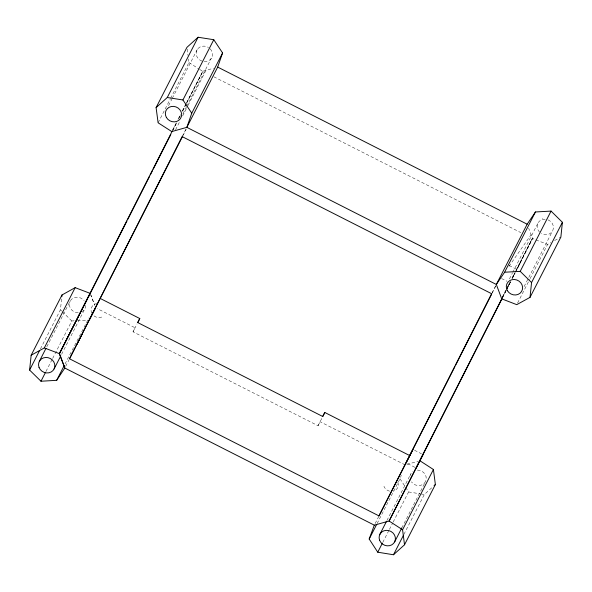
<?xml version="1.0" encoding="UTF-8"?>
<svg xmlns="http://www.w3.org/2000/svg" width="592" height="592" viewBox="0 0 592 592"><rect width="100%" height="100%" fill="white"/><g stroke="black" fill="none" stroke-linecap="round" stroke-linejoin="round"><path stroke-width="0.44" stroke-dasharray="2.96 2.22" d="M40.434 348.888L60.436 309.801L61.635 298.449M377.104 523.557L400.022 478.765L401.302 475.302M509.15 265.505L516.912 269.441L532.437 238.339L528.671 228.253M172.864 130.462L176.616 123.062M179.531 117.297L180.368 115.655M182.869 110.719L186.206 104.133M186.628 103.311L202.893 71.218L213.497 68.25M182.95 135.59L186.288 129.004M405.143 464.898L320.102 421.726L318.045 425.744L133.03 331.816L137.041 323.935M318.045 425.744L322.448 417.101M492.048 293.343L495.8 285.943M502.601 297.177L506.33 289.843M506.745 289.022L510.474 281.659M515.04 272.66L512.132 278.388L515.084 272.771M515.454 271.839L532.437 238.339L535.094 239.597M502.556 297.65L506.308 290.243M506.722 289.421L510.06 282.835M158.108 122.796L170.193 99.182M170.607 98.368L188.944 62.537L188.471 58.963M168.572 105.591L171.909 99.071M172.324 98.257L197.328 49.395M46.79 346.786L70.122 301.187A8.303 7.615 27.1 0 1 84.205 300.943M45.976 371.458L52.229 359.24M52.644 358.426L71.817 320.968L76.427 320.701M172.62 129.944L176.372 122.618M178.037 119.355L180.538 114.471M182.203 111.215L185.955 103.881M186.369 103.067L202.893 71.218L185.807 104.606M172.057 131.476L176.638 122.522M178.725 118.452L180.39 115.188M182.477 111.118L185.392 105.42M182.987 113.671L186.317 107.159M186.732 106.345L211.322 58.297M175.558 129.803L180.138 120.842M182.639 115.958L187.642 106.19M188.056 105.369L205.979 70.352M61.59 354.305L84.922 308.698M64.987 364.043L89.022 317.763M182.151 136.604L186.317 128.457M65.66 366.411L68.99 359.899M133.03 331.816L135.087 327.798L97.303 308.617M492.048 292.907L495.8 285.581M375.136 523.535L378.887 516.202M509.416 278.913L512.332 273.215M512.746 272.401L538.172 222.725M386.946 520.494L410.7 474.081M502.393 296.873L505.723 290.361M507.81 286.291L509.475 283.028M511.976 278.144L514.478 273.26M516.143 270.004L532.393 238.243M512.48 278.107L514.899 273.378M382.758 542.427L389.003 530.217M389.425 529.403L392.755 522.884M393.169 522.07L408.591 491.937L406.075 488.067M524.083 286.602L552.417 231.228M401.746 528.012L425.5 481.592A8.303 7.615 27.1 0 1 411.418 481.836M517.593 303.023L529.677 279.409M530.092 278.595L547.593 244.392L550.715 242.676M403.899 534.391L424.323 494.49L432.123 487.438M507.581 287.401L510.496 281.711M515.499 271.965L532.593 238.643M501.772 298.812L506.33 289.947M506.745 289.14L510.474 281.881M512.546 277.855L515.033 273.016M516.69 269.789L520.834 261.731M508.965 266.378L531.083 234.728M554.615 240.537L560.861 237.111M406.882 464.417L418.189 461.249M95.105 304.022L96.933 303.541M77.345 320.649L87.49 320.072M408.591 491.937L419.95 493.78M420.831 493.92L424.323 494.49M535.923 239.915L547.593 244.392M213.808 76.76L520.819 232.626M501.52 278.499L506.959 281.259M414.518 450.26L421.504 453.805M407.666 463.654L416.206 467.983M188.944 62.537L198.823 68.872M199.585 69.36L202.619 71.314M60.436 309.801L61.701 311.037M62.338 311.658L71.817 320.968M400.022 478.765L405.564 487.29M542.672 218.152L542.879 218.559M90.502 294.202L94.698 305.235L90.902 295.09M187.168 49.136L187.997 55.389M397.876 482.384A7.548 6.919 27.1 0 1 393.451 491.108M389.625 491.175A7.548 6.919 27.1 0 1 383.934 486.276M101.75 317.046A7.548 6.919 27.1 0 1 92.885 314.84M91.797 313.242A7.548 6.919 27.1 0 1 93.499 304.947M85.685 305.479A8.303 7.615 27.1 0 1 82.214 311.592M78.248 312.702A8.303 7.615 27.1 0 1 70.122 301.187M410.064 475.961A8.303 7.615 27.1 0 1 412.853 471.558M417.382 470.078A8.303 7.615 27.1 0 1 425.774 480.993M547.977 219.839A8.303 7.615 27.1 0 1 552.743 230.643A8.303 7.615 27.1 0 1 541.317 233.47M539.608 232.145A8.303 7.615 27.1 0 1 537.714 223.606A8.303 7.615 27.1 0 1 545.18 219.225M210.197 48.862A8.303 7.615 27.1 0 1 211.81 57.431A8.303 7.615 27.1 0 1 204.181 61.575M202.079 61.139A8.303 7.615 27.1 0 1 196.84 50.261A8.303 7.615 27.1 0 1 208.525 47.493"/><path stroke-width="0.89" d="M530.018 297.376L531.564 282.554L562.4 222.296L551.056 211.092L535.449 211.966L527.161 224.205L496.325 284.463L501.72 298.849L516.757 304.651L530.018 297.376L560.861 237.111L562.4 222.296M31.161 355.222L44.326 347.918L59.429 353.661L64.824 368.039L56.654 380.33L40.974 381.233L29.6 370.059L31.161 355.222L62.005 294.964L75.162 287.653L90.265 293.395L88.178 297.473M61.82 296.703L62.005 294.964M222.592 52.954L191.756 113.213L186.843 127.347L171.784 131.572L158.108 122.796L156.096 107.618L186.931 47.353L198.105 37.244L213.779 39.708L222.592 52.954L217.678 67.081L186.843 127.347L496.325 284.463L504.613 272.224L535.449 211.966M419.928 460.768L433.411 469.493L435.372 484.5L404.528 544.766L393.488 554.756L377.755 552.203L369.186 539.031L374.307 525.163L389.092 521.027L423.058 454.597M172.057 131.476L59.429 353.661L87.35 299.101M90.265 293.395L108.617 257.194M109.453 255.544L126.977 220.986M127.805 219.336L149.502 176.549M150.331 174.899L152.418 170.785M153.254 169.142L170.777 134.576M69.516 358.782L182.151 136.604L491.626 293.721L378.998 515.906L69.516 358.782L182.536 136.412M137.825 322.396L139.779 318.54L100.359 298.523M322.84 416.324L324.793 412.469L409.834 455.64M406.112 462.863L454.915 366.581M455.751 364.938L491.626 294.172M410.226 454.871L412.964 449.469M416.206 467.983L502.134 298.472M156.096 107.618L167.27 97.51L198.105 37.244M29.6 370.059L39.605 350.516M44.326 347.918L75.162 287.653M39.287 361.446L45.954 348.414M191.756 113.213L182.935 99.967L213.779 39.708M40.974 381.233L45.562 372.272M90.176 293.351L59.341 353.616L64.824 368.039L374.307 525.163M54.087 368.964L60.754 355.933M56.654 380.33L64.158 365.671M76.908 344.426L82.325 333.836M89.829 319.184L95.66 307.781M139.779 318.54L137.721 322.559L322.736 416.487L324.793 412.469M378.998 515.906L410.545 454.197M369.186 539.031L376.69 524.371M379.864 534.339L386.532 521.315M504.613 272.224L520.22 271.351L551.056 211.092M377.755 552.203L382.336 543.241M394.664 541.858L401.746 528.012M404.528 544.766L402.575 529.751L433.411 469.493M393.488 554.756L403.485 535.212M434.069 485.677L435.372 484.5M501.772 298.812L389.092 521.027L402.575 529.751M167.27 97.51L182.935 99.967M217.678 67.081L527.161 224.205M520.22 271.351L531.564 282.554M507.448 290.739A8.303 7.615 27.1 0 0 521.582 291.486A8.303 7.615 27.1 0 0 514.344 279.491A8.303 7.615 27.1 0 0 507.448 290.739M166.352 117.386A8.303 7.615 27.1 0 0 180.486 118.563A8.303 7.615 27.1 0 0 173.626 106.382A8.303 7.615 27.1 0 0 166.352 117.386M379.598 540.244A8.303 7.615 27.1 0 0 393.525 543.486A8.303 7.615 27.1 0 0 388.67 530.565A8.303 7.615 27.1 0 0 379.598 540.244M39.02 367.351A8.303 7.615 27.1 0 0 52.947 370.592A8.303 7.615 27.1 0 0 48.093 357.672A8.303 7.615 27.1 0 0 39.02 367.351"/></g></svg>
